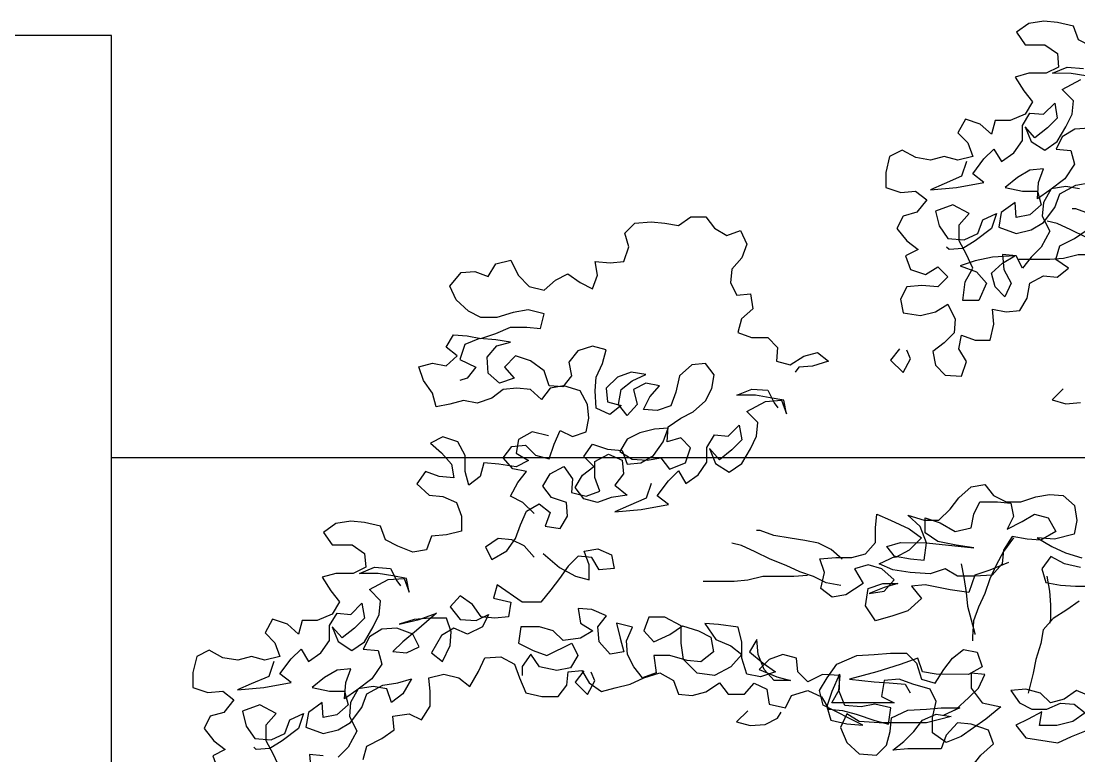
# Model space of a CAD drawing. Header units: millimetres. Extents: x -249630 to 95394, y -188036 to 109963.
# Drawn here: x -74576 to -73480, y 98242 to 99004 of the extents above; entities that cross this region are included whole.
import ezdxf

# ---------------------------------------------------------------- set-up
doc = ezdxf.new("R2010")
doc.units = ezdxf.units.MM
for name, color, linetype in [('05', 5, 'Continuous'), ('AHojas', 86, 'Continuous'), ('ATronco', 36, 'Continuous'), ('Layer2', 8, 'Continuous')]:
    doc.layers.add(name, color=color, linetype=linetype)

# ---------------------------------------------------------------- blocks, each defined once
blk = doc.blocks.new('Arbol_01')
at = {"layer": 'AHojas'}
for p, q in [((-0.26828, 2.75979), (-0.27858, 2.75259)), ((-0.25592, 2.76184), (-0.26828, 2.75979)), ((-0.2446, 2.7608), (-0.25592, 2.76184)), ((-0.23121, 2.75769), (-0.2446, 2.7608)), ((-0.2271, 2.74636), (-0.23121, 2.75769)), ((-0.27858, 2.75259), (-0.27138, 2.74229)), ((-0.21681, 2.74121), (-0.2271, 2.74636)), ((-0.27138, 2.74229), (-0.25491, 2.74227)), ((-0.25491, 2.74227), (-0.24462, 2.73505)), ((-0.24462, 2.73505), (-0.2436, 2.72373)), ((-0.26832, 2.7186), (-0.27965, 2.71552)), ((-0.2539, 2.71859), (-0.26832, 2.7186)), ((-0.2436, 2.72373), (-0.2539, 2.71859)), ((-0.24875, 2.71858), (-0.23639, 2.72372)), ((-0.23331, 2.71857), (-0.24875, 2.71858)), ((-0.23639, 2.72372), (-0.22301, 2.72268)), ((-0.22095, 2.7165), (-0.23331, 2.71857)), ((-0.27965, 2.71552), (-0.27245, 2.70419)), ((-0.24053, 2.70519), (-0.22508, 2.71341)), ((-0.27245, 2.70419), (-0.26525, 2.69492)), ((-0.23127, 2.69591), (-0.24053, 2.70519)), ((-0.26525, 2.69492), (-0.27144, 2.68462)), ((-0.25599, 2.68461), (-0.24672, 2.69387)), ((-0.24672, 2.69387), (-0.24467, 2.68151)), ((-0.23231, 2.68459), (-0.23127, 2.69591)), ((-0.27144, 2.68462), (-0.2838, 2.67949)), ((-0.27351, 2.67536), (-0.26732, 2.68565)), ((-0.26732, 2.68565), (-0.25599, 2.68461)), ((-0.23747, 2.6743), (-0.23231, 2.68459)), ((-0.32087, 2.68055), (-0.32705, 2.66923)), ((-0.30851, 2.67642), (-0.32087, 2.68055)), ((-0.29925, 2.66817), (-0.30851, 2.67642)), ((-0.29615, 2.6795), (-0.29925, 2.66817)), ((-0.2838, 2.67949), (-0.29615, 2.6795)), ((-0.27352, 2.663), (-0.27351, 2.67536)), ((-0.24467, 2.68151), (-0.25291, 2.67328)), ((-0.32705, 2.66923), (-0.31882, 2.66098)), ((-0.27145, 2.67433), (-0.26631, 2.66197)), ((-0.26322, 2.66505), (-0.27145, 2.67433)), ((-0.25291, 2.67328), (-0.26322, 2.66505)), ((-0.24056, 2.66606), (-0.24572, 2.65577)), ((-0.24469, 2.66195), (-0.23747, 2.6743)), ((-0.23026, 2.67223), (-0.24056, 2.66606)), ((-0.2179, 2.67325), (-0.23026, 2.67223)), ((-0.31882, 2.66098), (-0.31472, 2.64965)), ((-0.28073, 2.65271), (-0.27352, 2.663)), ((-0.26631, 2.66197), (-0.25499, 2.65475)), ((-0.25499, 2.65475), (-0.24469, 2.66195)), ((-0.3837, 2.64972), (-0.38681, 2.63633)), ((-0.3734, 2.65486), (-0.3837, 2.64972)), ((-0.36208, 2.64867), (-0.3734, 2.65486)), ((-0.34973, 2.6466), (-0.36208, 2.64867)), ((-0.3384, 2.64968), (-0.34973, 2.6466)), ((-0.32708, 2.64658), (-0.3384, 2.64968)), ((-0.31472, 2.64965), (-0.32708, 2.64658)), ((-0.30545, 2.64759), (-0.29721, 2.65582)), ((-0.29721, 2.65582), (-0.29104, 2.64551)), ((-0.29104, 2.64551), (-0.28073, 2.65271)), ((-0.24572, 2.65577), (-0.23337, 2.65473)), ((-0.23337, 2.65473), (-0.23029, 2.6434)), ((-0.31987, 2.64554), (-0.324, 2.63319)), ((-0.31473, 2.63524), (-0.30545, 2.64759)), ((-0.23029, 2.6434), (-0.23854, 2.63105)), ((-0.38681, 2.63633), (-0.38682, 2.62398)), ((-0.324, 2.63319), (-0.33842, 2.62702)), ((-0.30547, 2.62802), (-0.31473, 2.63524)), ((-0.27766, 2.63212), (-0.28797, 2.62389)), ((-0.26736, 2.63828), (-0.27766, 2.63212)), ((-0.25603, 2.6393), (-0.26736, 2.63828)), ((-0.26016, 2.62798), (-0.25603, 2.6393)), ((-0.23854, 2.63105), (-0.2509, 2.62179)), ((-0.38682, 2.62398), (-0.37446, 2.61985)), ((-0.33842, 2.62702), (-0.34975, 2.62189)), ((-0.34975, 2.62189), (-0.32813, 2.62392)), ((-0.32813, 2.62392), (-0.30547, 2.62802)), ((-0.28797, 2.62389), (-0.27356, 2.62079)), ((-0.2612, 2.6146), (-0.26016, 2.62798)), ((-0.24987, 2.62282), (-0.25606, 2.6115)), ((-0.23751, 2.62487), (-0.24987, 2.62282)), ((-0.24267, 2.6187), (-0.22927, 2.62589)), ((-0.22619, 2.6228), (-0.23751, 2.62487)), ((-0.22927, 2.62589), (-0.21692, 2.62794)), ((-0.37446, 2.61985), (-0.36211, 2.62087)), ((-0.36211, 2.62087), (-0.35285, 2.61365)), ((-0.35285, 2.61365), (-0.36109, 2.60336)), ((-0.27356, 2.62079), (-0.2612, 2.62077)), ((-0.2509, 2.62179), (-0.2612, 2.6146)), ((-0.2612, 2.62077), (-0.25812, 2.60945)), ((-0.2468, 2.60738), (-0.24267, 2.6187)), ((-0.33123, 2.60951), (-0.34565, 2.60438)), ((-0.34565, 2.60438), (-0.34257, 2.59202)), ((-0.31785, 2.60229), (-0.33123, 2.60951)), ((-0.27974, 2.61152), (-0.29108, 2.6033)), ((-0.27872, 2.59917), (-0.27974, 2.61152)), ((-0.25812, 2.60945), (-0.2674, 2.60122)), ((-0.25606, 2.6115), (-0.2571, 2.60018)), ((-0.25607, 2.59503), (-0.2468, 2.60738)), ((-0.21797, 2.6022), (-0.22929, 2.60633)), ((-0.55879, 2.59232), (-0.54849, 2.59952)), ((-0.54849, 2.59952), (-0.53613, 2.59951)), ((-0.53613, 2.59951), (-0.52893, 2.59024)), ((-0.37242, 2.60028), (-0.37758, 2.58999)), ((-0.36109, 2.60336), (-0.37242, 2.60028)), ((-0.32609, 2.59303), (-0.31785, 2.60229)), ((-0.31066, 2.58581), (-0.30653, 2.59713)), ((-0.30653, 2.59713), (-0.2952, 2.60227)), ((-0.2952, 2.60227), (-0.29933, 2.58992)), ((-0.29108, 2.6033), (-0.29315, 2.59094)), ((-0.2674, 2.60122), (-0.27872, 2.59917)), ((-0.2571, 2.60018), (-0.25093, 2.58782)), ((-0.24475, 2.59399), (-0.25298, 2.59605)), ((-0.60307, 2.58619), (-0.59483, 2.59442)), ((-0.59483, 2.59442), (-0.58144, 2.59543)), ((-0.58144, 2.59543), (-0.57011, 2.59439)), ((-0.57011, 2.59439), (-0.55879, 2.59232)), ((-0.52893, 2.59024), (-0.51864, 2.58405)), ((-0.51864, 2.58405), (-0.50731, 2.58816)), ((-0.50731, 2.58816), (-0.50217, 2.57683)), ((-0.37758, 2.58999), (-0.36935, 2.57969)), ((-0.34257, 2.59202), (-0.33537, 2.58171)), ((-0.32611, 2.57965), (-0.32609, 2.59303)), ((-0.29933, 2.58992), (-0.31272, 2.57963)), ((-0.29315, 2.59094), (-0.27874, 2.58578)), ((-0.27874, 2.58578), (-0.26638, 2.58886)), ((-0.26638, 2.58886), (-0.25607, 2.59503)), ((-0.25093, 2.58782), (-0.25815, 2.57444)), ((-0.22108, 2.58264), (-0.23343, 2.58883)), ((-0.23034, 2.58162), (-0.22004, 2.58882)), ((-0.59999, 2.57486), (-0.60307, 2.58619)), ((-0.36935, 2.57969), (-0.36009, 2.57247)), ((-0.33537, 2.58171), (-0.32199, 2.58067)), ((-0.31994, 2.56831), (-0.32611, 2.57965)), ((-0.31272, 2.57963), (-0.32302, 2.57347)), ((-0.32199, 2.58067), (-0.31066, 2.58581)), ((-0.24271, 2.57545), (-0.23034, 2.58162)), ((-0.60412, 2.5625), (-0.59999, 2.57486)), ((-0.50217, 2.57683), (-0.5063, 2.5655)), ((-0.36009, 2.57247), (-0.37039, 2.56733)), ((-0.33435, 2.57245), (-0.33641, 2.57451)), ((-0.32302, 2.57347), (-0.33435, 2.57245)), ((-0.25815, 2.57444), (-0.2664, 2.56621)), ((-0.24581, 2.56413), (-0.24271, 2.57545)), ((-0.71637, 2.55025), (-0.71018, 2.56054)), ((-0.71018, 2.56054), (-0.69782, 2.56362)), ((-0.69782, 2.56362), (-0.69166, 2.55126)), ((-0.6278, 2.56253), (-0.61545, 2.56149)), ((-0.62576, 2.5512), (-0.6278, 2.56253)), ((-0.61545, 2.56149), (-0.60412, 2.5625)), ((-0.5063, 2.5655), (-0.51455, 2.55624)), ((-0.37039, 2.56733), (-0.36629, 2.556)), ((-0.31274, 2.56316), (-0.3251, 2.55905)), ((-0.3148, 2.55698), (-0.31994, 2.56831)), ((-0.29832, 2.56624), (-0.31274, 2.56316)), ((-0.29936, 2.55285), (-0.29008, 2.56108)), ((-0.27978, 2.56725), (-0.29832, 2.56624)), ((-0.29008, 2.56829), (-0.28906, 2.55593)), ((-0.27875, 2.56725), (-0.29008, 2.56829)), ((-0.29008, 2.56108), (-0.27978, 2.56725)), ((-0.27361, 2.55695), (-0.27875, 2.56725)), ((-0.2664, 2.56621), (-0.27361, 2.55695)), ((-0.23552, 2.55691), (-0.24581, 2.56413)), ((-0.22727, 2.56823), (-0.23963, 2.56515)), ((-0.7483, 2.54204), (-0.73902, 2.55336)), ((-0.73902, 2.55336), (-0.72769, 2.55438)), ((-0.72769, 2.55438), (-0.71637, 2.55025)), ((-0.66077, 2.54711), (-0.65047, 2.55225)), ((-0.65047, 2.55225), (-0.64018, 2.54503)), ((-0.51455, 2.55624), (-0.51559, 2.54492)), ((-0.36629, 2.556), (-0.35393, 2.55187)), ((-0.35393, 2.55187), (-0.34363, 2.55804)), ((-0.34363, 2.55804), (-0.3354, 2.54979)), ((-0.3251, 2.55905), (-0.31171, 2.55389)), ((-0.32099, 2.54566), (-0.3148, 2.55698)), ((-0.31171, 2.55389), (-0.30349, 2.54462)), ((-0.29628, 2.54152), (-0.29936, 2.55285)), ((-0.28906, 2.55593), (-0.28289, 2.5446)), ((-0.24479, 2.54971), (-0.23552, 2.55691)), ((-0.69166, 2.55126), (-0.6824, 2.54198)), ((-0.67004, 2.53888), (-0.66077, 2.54711)), ((-0.64018, 2.54503), (-0.62988, 2.53988)), ((-0.62988, 2.53988), (-0.62576, 2.5512)), ((-0.51559, 2.54492), (-0.51045, 2.53462)), ((-0.3354, 2.54979), (-0.34365, 2.54156)), ((-0.32306, 2.53022), (-0.32099, 2.54566)), ((-0.30349, 2.54462), (-0.30968, 2.53021)), ((-0.28289, 2.5446), (-0.28805, 2.53328)), ((-0.26952, 2.53223), (-0.26745, 2.54458)), ((-0.26745, 2.54458), (-0.25611, 2.55075)), ((-0.25611, 2.55075), (-0.24479, 2.54971)), ((-0.74316, 2.53071), (-0.7483, 2.54204)), ((-0.6824, 2.54198), (-0.67004, 2.53888)), ((-0.51045, 2.53462), (-0.49912, 2.53564)), ((-0.49912, 2.53564), (-0.49707, 2.52328)), ((-0.36939, 2.54159), (-0.37455, 2.5313)), ((-0.35703, 2.54261), (-0.36939, 2.54159)), ((-0.34365, 2.54156), (-0.35703, 2.54261)), ((-0.28805, 2.53328), (-0.29628, 2.54152)), ((-0.73287, 2.52144), (-0.74316, 2.53071)), ((-0.37455, 2.5313), (-0.3725, 2.51997)), ((-0.34572, 2.52097), (-0.33542, 2.52714)), ((-0.33542, 2.52714), (-0.32926, 2.51478)), ((-0.30968, 2.53021), (-0.32306, 2.53022)), ((-0.27571, 2.52194), (-0.26952, 2.53223)), ((-0.72258, 2.51628), (-0.73287, 2.52144)), ((-0.6958, 2.52037), (-0.70919, 2.51627)), ((-0.68344, 2.52242), (-0.6958, 2.52037)), ((-0.67006, 2.51932), (-0.68344, 2.52242)), ((-0.67316, 2.50697), (-0.67006, 2.51932)), ((-0.49707, 2.52328), (-0.50635, 2.51505)), ((-0.3725, 2.51997), (-0.35808, 2.5179)), ((-0.35808, 2.5179), (-0.34572, 2.52097)), ((-0.29836, 2.52299), (-0.28703, 2.52092)), ((-0.29734, 2.51063), (-0.29836, 2.52299)), ((-0.28703, 2.52092), (-0.27571, 2.52194)), ((-0.70919, 2.51627), (-0.72258, 2.51628)), ((-0.71023, 2.50288), (-0.69787, 2.50802)), ((-0.69787, 2.50802), (-0.68449, 2.50801)), ((-0.68449, 2.50801), (-0.67316, 2.50697)), ((-0.50635, 2.51505), (-0.50945, 2.50373)), ((-0.32926, 2.51478), (-0.3303, 2.50345)), ((-0.30044, 2.49725), (-0.29734, 2.51063)), ((-0.75143, 2.49159), (-0.74524, 2.50188)), ((-0.74524, 2.50188), (-0.73392, 2.50084)), ((-0.73392, 2.50084), (-0.72259, 2.49877)), ((-0.72259, 2.49877), (-0.71023, 2.50288)), ((-0.50945, 2.50373), (-0.49812, 2.4996)), ((-0.49812, 2.4996), (-0.48474, 2.49958)), ((-0.48474, 2.49958), (-0.47651, 2.49134)), ((-0.3303, 2.50345), (-0.33854, 2.49522)), ((-0.32619, 2.49006), (-0.32412, 2.50139)), ((-0.32412, 2.50139), (-0.3128, 2.49726)), ((-0.74217, 2.48438), (-0.75143, 2.49159)), ((-0.73598, 2.49364), (-0.74011, 2.48128)), ((-0.72362, 2.49877), (-0.73598, 2.49364)), ((-0.71024, 2.49773), (-0.72362, 2.49877)), ((-0.71746, 2.48332), (-0.70921, 2.49258)), ((-0.69788, 2.49566), (-0.71024, 2.49773)), ((-0.70921, 2.49258), (-0.69788, 2.49566)), ((-0.62993, 2.49251), (-0.64229, 2.4884)), ((-0.6186, 2.48941), (-0.62993, 2.49251)), ((-0.47651, 2.49134), (-0.47755, 2.48001)), ((-0.33854, 2.49522), (-0.34781, 2.48803)), ((-0.3128, 2.49726), (-0.30044, 2.49725)), ((-0.75145, 2.47615), (-0.74217, 2.48438)), ((-0.71644, 2.46994), (-0.71746, 2.48332)), ((-0.69378, 2.48433), (-0.70305, 2.47507)), ((-0.68142, 2.4802), (-0.69378, 2.48433)), ((-0.64229, 2.4884), (-0.6495, 2.47914)), ((-0.6217, 2.47809), (-0.6186, 2.48941)), ((-0.46622, 2.47692), (-0.45489, 2.48411)), ((-0.45489, 2.48411), (-0.44356, 2.48719)), ((-0.44356, 2.48719), (-0.4343, 2.47997)), ((-0.37561, 2.49011), (-0.38283, 2.48085)), ((-0.37254, 2.47054), (-0.36635, 2.48186)), ((-0.36635, 2.48186), (-0.36944, 2.48907)), ((-0.34781, 2.48803), (-0.34576, 2.4767)), ((-0.32002, 2.47976), (-0.32619, 2.49006)), ((-0.7741, 2.47514), (-0.76277, 2.47822)), ((-0.76999, 2.46381), (-0.7741, 2.47514)), ((-0.76277, 2.47822), (-0.75145, 2.47615)), ((-0.74011, 2.48128), (-0.72673, 2.47509)), ((-0.72673, 2.47509), (-0.73395, 2.46583)), ((-0.70305, 2.47507), (-0.69482, 2.4658)), ((-0.6701, 2.47195), (-0.68142, 2.4802)), ((-0.6495, 2.47914), (-0.64746, 2.46781)), ((-0.62686, 2.46677), (-0.6217, 2.47809)), ((-0.54757, 2.47699), (-0.55787, 2.46773)), ((-0.53624, 2.47801), (-0.54757, 2.47699)), ((-0.52904, 2.46874), (-0.53624, 2.47801)), ((-0.47755, 2.48001), (-0.46622, 2.47692)), ((-0.45902, 2.47485), (-0.46211, 2.47073)), ((-0.44769, 2.47587), (-0.45902, 2.47485)), ((-0.4343, 2.47997), (-0.44769, 2.47587)), ((-0.38283, 2.48085), (-0.37254, 2.47054)), ((-0.34576, 2.4767), (-0.33753, 2.46845)), ((-0.32415, 2.46741), (-0.32002, 2.47976)), ((-0.73395, 2.46583), (-0.74013, 2.46378)), ((-0.70718, 2.46169), (-0.71644, 2.46994)), ((-0.69482, 2.4658), (-0.70718, 2.46169)), ((-0.666, 2.45959), (-0.6701, 2.47195)), ((-0.64746, 2.46781), (-0.65467, 2.45855)), ((-0.6279, 2.45544), (-0.62686, 2.46677)), ((-0.60936, 2.46675), (-0.61863, 2.45749)), ((-0.59803, 2.47086), (-0.60936, 2.46675)), ((-0.58567, 2.46879), (-0.59803, 2.47086)), ((-0.597, 2.46365), (-0.58567, 2.46879)), ((-0.55787, 2.46773), (-0.56097, 2.45435)), ((-0.53111, 2.45741), (-0.52904, 2.46874)), ((-0.33753, 2.46845), (-0.32415, 2.46741)), ((-0.76279, 2.4535), (-0.76999, 2.46381)), ((-0.7041, 2.45654), (-0.71337, 2.44934)), ((-0.69277, 2.45756), (-0.7041, 2.45654)), ((-0.68145, 2.45652), (-0.69277, 2.45756)), ((-0.67219, 2.44827), (-0.68145, 2.45652)), ((-0.66497, 2.45753), (-0.67219, 2.44827)), ((-0.65467, 2.45855), (-0.666, 2.45959)), ((-0.65364, 2.45958), (-0.66497, 2.45753)), ((-0.64026, 2.45545), (-0.65364, 2.45958)), ((-0.63409, 2.44412), (-0.64026, 2.45545)), ((-0.62689, 2.44102), (-0.6279, 2.45544)), ((-0.61863, 2.45749), (-0.61761, 2.44616)), ((-0.60835, 2.4441), (-0.60628, 2.45645)), ((-0.60628, 2.45645), (-0.597, 2.46365)), ((-0.58568, 2.46158), (-0.59598, 2.45644)), ((-0.59598, 2.45644), (-0.5929, 2.44408)), ((-0.57436, 2.45951), (-0.58568, 2.46158)), ((-0.5826, 2.45025), (-0.57436, 2.45951)), ((-0.53627, 2.44712), (-0.53111, 2.45741)), ((-0.51039, 2.45167), (-0.49803, 2.45681)), ((-0.49803, 2.45681), (-0.48464, 2.45576)), ((-0.48464, 2.45576), (-0.4795, 2.44546)), ((-0.23973, 2.45704), (-0.249, 2.44778)), ((-0.75971, 2.44217), (-0.76279, 2.4535)), ((-0.73706, 2.4473), (-0.74839, 2.44422)), ((-0.72573, 2.44523), (-0.73706, 2.4473)), ((-0.71337, 2.44934), (-0.72573, 2.44523)), ((-0.58776, 2.43996), (-0.5826, 2.45025)), ((-0.56097, 2.45435), (-0.5651, 2.44303)), ((-0.54657, 2.43786), (-0.53627, 2.44712)), ((-0.49494, 2.45166), (-0.51039, 2.45167)), ((-0.50216, 2.43828), (-0.48671, 2.4465)), ((-0.48259, 2.44958), (-0.49494, 2.45166)), ((-0.48671, 2.4465), (-0.47332, 2.44752)), ((-0.47126, 2.44751), (-0.48259, 2.44958)), ((-0.47332, 2.44752), (-0.46921, 2.43619)), ((-0.46921, 2.43619), (-0.47126, 2.44751)), ((-0.249, 2.44778), (-0.23768, 2.44468)), ((-0.74839, 2.44422), (-0.75971, 2.44217)), ((-0.63307, 2.43279), (-0.63409, 2.44412)), ((-0.61556, 2.43586), (-0.62689, 2.44102)), ((-0.61761, 2.44616), (-0.60629, 2.44306)), ((-0.60629, 2.44306), (-0.61556, 2.43586)), ((-0.60115, 2.43482), (-0.60835, 2.4441)), ((-0.5929, 2.44408), (-0.60115, 2.43482)), ((-0.57643, 2.43892), (-0.58776, 2.43996)), ((-0.5651, 2.44303), (-0.57643, 2.43892)), ((-0.55688, 2.43272), (-0.54657, 2.43786)), ((-0.4929, 2.429), (-0.50216, 2.43828)), ((-0.4795, 2.44546), (-0.47642, 2.44134)), ((-0.23768, 2.44468), (-0.22532, 2.4457)), ((-0.63514, 2.42147), (-0.63307, 2.43279)), ((-0.56718, 2.42552), (-0.55688, 2.43272)), ((-0.49394, 2.41767), (-0.4929, 2.429)), ((-0.67998, 2.42127), (-0.69131, 2.4151)), ((-0.66659, 2.41817), (-0.67998, 2.42127)), ((-0.66192, 2.41119), (-0.65676, 2.42252)), ((-0.65676, 2.42252), (-0.64647, 2.41736)), ((-0.64647, 2.41736), (-0.63514, 2.42147)), ((-0.59087, 2.4204), (-0.60117, 2.41526)), ((-0.57851, 2.42347), (-0.59087, 2.4204)), ((-0.56718, 2.42449), (-0.57851, 2.42347)), ((-0.57131, 2.41317), (-0.56718, 2.42449)), ((-0.56822, 2.41317), (-0.56718, 2.42552)), ((-0.51763, 2.4177), (-0.50835, 2.42696)), ((-0.50835, 2.42696), (-0.5063, 2.4146)), ((-0.75412, 2.41722), (-0.76442, 2.41208)), ((-0.76442, 2.41208), (-0.75516, 2.40383)), ((-0.74176, 2.41309), (-0.75412, 2.41722)), ((-0.7356, 2.40175), (-0.74176, 2.41309)), ((-0.69131, 2.4151), (-0.69338, 2.40378)), ((-0.60117, 2.41526), (-0.60736, 2.40497)), ((-0.57956, 2.40185), (-0.57131, 2.41317)), ((-0.55689, 2.41625), (-0.56822, 2.41317)), ((-0.54866, 2.408), (-0.55689, 2.41625)), ((-0.53514, 2.40845), (-0.52895, 2.41874)), ((-0.52895, 2.41874), (-0.51763, 2.4177)), ((-0.5063, 2.4146), (-0.51455, 2.40637)), ((-0.4991, 2.40738), (-0.49394, 2.41767)), ((-0.75516, 2.40383), (-0.74693, 2.39456)), ((-0.70415, 2.39991), (-0.69693, 2.40917)), ((-0.69693, 2.40917), (-0.68561, 2.41019)), ((-0.69338, 2.40378), (-0.68309, 2.39759)), ((-0.68561, 2.41019), (-0.67738, 2.40194)), ((-0.66605, 2.39884), (-0.66192, 2.41119)), ((-0.63722, 2.40088), (-0.63, 2.41117)), ((-0.63, 2.41117), (-0.61765, 2.40704)), ((-0.62796, 2.39675), (-0.61662, 2.40292)), ((-0.61765, 2.40704), (-0.60529, 2.40599)), ((-0.61662, 2.40292), (-0.6053, 2.39776)), ((-0.60736, 2.40497), (-0.59706, 2.39878)), ((-0.60529, 2.40599), (-0.60119, 2.39466)), ((-0.55279, 2.39565), (-0.54866, 2.408)), ((-0.53515, 2.39609), (-0.53514, 2.40845)), ((-0.53308, 2.40741), (-0.52794, 2.39505)), ((-0.52485, 2.39814), (-0.53308, 2.40741)), ((-0.51455, 2.40637), (-0.52485, 2.39814)), ((-0.50632, 2.39503), (-0.4991, 2.40738)), ((-0.74693, 2.39456), (-0.74488, 2.38323)), ((-0.73561, 2.38837), (-0.7356, 2.40175)), ((-0.72016, 2.39556), (-0.72326, 2.38424)), ((-0.7078, 2.39452), (-0.72016, 2.39556)), ((-0.69339, 2.39245), (-0.7078, 2.39452)), ((-0.69592, 2.39063), (-0.70415, 2.39991)), ((-0.68309, 2.39759), (-0.69339, 2.39245)), ((-0.67738, 2.40194), (-0.66605, 2.39884)), ((-0.62899, 2.39263), (-0.63722, 2.40088)), ((-0.62797, 2.38336), (-0.62796, 2.39675)), ((-0.6053, 2.39776), (-0.60428, 2.38643)), ((-0.60119, 2.39466), (-0.58986, 2.39568)), ((-0.59706, 2.39878), (-0.58471, 2.39774)), ((-0.58986, 2.39568), (-0.57956, 2.40185)), ((-0.58471, 2.39774), (-0.57338, 2.39979)), ((-0.57338, 2.39979), (-0.56618, 2.39051)), ((-0.56618, 2.39051), (-0.55279, 2.39565)), ((-0.54237, 2.3858), (-0.53515, 2.39609)), ((-0.52794, 2.39505), (-0.51662, 2.38783)), ((-0.51662, 2.38783), (-0.50632, 2.39503)), ((-0.76856, 2.3884), (-0.77577, 2.37811)), ((-0.75723, 2.38427), (-0.76856, 2.3884)), ((-0.73253, 2.37704), (-0.73561, 2.38837)), ((-0.6846, 2.38856), (-0.69592, 2.39063)), ((-0.69181, 2.3793), (-0.6846, 2.38856)), ((-0.67122, 2.37619), (-0.66503, 2.38649)), ((-0.66503, 2.38649), (-0.6537, 2.39265)), ((-0.6537, 2.39265), (-0.6465, 2.38235)), ((-0.64445, 2.37514), (-0.63826, 2.38543)), ((-0.63826, 2.38543), (-0.62899, 2.39263)), ((-0.60428, 2.38643), (-0.6115, 2.37717)), ((-0.56708, 2.38067), (-0.55884, 2.3889)), ((-0.55884, 2.3889), (-0.55267, 2.3786)), ((-0.55267, 2.3786), (-0.54237, 2.3858)), ((-0.77577, 2.37811), (-0.76549, 2.36883)), ((-0.74488, 2.38323), (-0.75723, 2.38427)), ((-0.72326, 2.38424), (-0.73253, 2.37704)), ((-0.698, 2.36798), (-0.69181, 2.3793)), ((-0.6465, 2.38235), (-0.64754, 2.37102)), ((-0.62386, 2.37203), (-0.62797, 2.38336)), ((-0.6115, 2.37717), (-0.60121, 2.36892)), ((-0.5815, 2.37863), (-0.58563, 2.36627)), ((-0.57636, 2.36833), (-0.56708, 2.38067)), ((-0.316, 2.37576), (-0.30467, 2.37781)), ((-0.30467, 2.37781), (-0.29747, 2.36854)), ((-0.76549, 2.36883), (-0.75416, 2.36779)), ((-0.75416, 2.36779), (-0.74284, 2.36263)), ((-0.68771, 2.36282), (-0.698, 2.36798)), ((-0.66402, 2.36692), (-0.67122, 2.37619)), ((-0.64754, 2.37102), (-0.63519, 2.36792)), ((-0.63725, 2.36587), (-0.64445, 2.37514)), ((-0.63519, 2.36792), (-0.62386, 2.37203)), ((-0.60121, 2.36892), (-0.6146, 2.36688)), ((-0.5671, 2.36111), (-0.57636, 2.36833)), ((-0.3263, 2.3665), (-0.316, 2.37576)), ((-0.29747, 2.36854), (-0.28718, 2.36338)), ((-0.26246, 2.36747), (-0.25113, 2.36952)), ((-0.25113, 2.36952), (-0.23981, 2.36848)), ((-0.23981, 2.36848), (-0.23055, 2.36024)), ((-0.74284, 2.36263), (-0.73873, 2.3513)), ((-0.67845, 2.35355), (-0.68771, 2.36282)), ((-0.68463, 2.35561), (-0.67432, 2.36178)), ((-0.67432, 2.36178), (-0.66506, 2.35457)), ((-0.65167, 2.36279), (-0.66402, 2.36692)), ((-0.65065, 2.35146), (-0.65167, 2.36279)), ((-0.62593, 2.36277), (-0.63725, 2.36587)), ((-0.6146, 2.36688), (-0.62593, 2.36277)), ((-0.60005, 2.36011), (-0.61138, 2.35497)), ((-0.58563, 2.36627), (-0.60005, 2.36011)), ((-0.58976, 2.35701), (-0.5671, 2.36111)), ((-0.33352, 2.35724), (-0.3263, 2.3665)), ((-0.31396, 2.35311), (-0.3088, 2.3634)), ((-0.3088, 2.3634), (-0.29438, 2.36339)), ((-0.29438, 2.36339), (-0.28306, 2.36234)), ((-0.28718, 2.36338), (-0.27482, 2.36337)), ((-0.28306, 2.36234), (-0.28101, 2.35102)), ((-0.27482, 2.36337), (-0.26246, 2.36747)), ((-0.23055, 2.36024), (-0.2285, 2.34788)), ((-0.73873, 2.3513), (-0.73874, 2.33895)), ((-0.68979, 2.34429), (-0.68463, 2.35561)), ((-0.66506, 2.35457), (-0.66919, 2.34324)), ((-0.65684, 2.34117), (-0.65065, 2.35146)), ((-0.61138, 2.35497), (-0.58976, 2.35701)), ((-0.39531, 2.34185), (-0.39427, 2.35318)), ((-0.39427, 2.35318), (-0.38295, 2.34802)), ((-0.36853, 2.35213), (-0.35515, 2.348)), ((-0.35824, 2.34285), (-0.36853, 2.35213)), ((-0.35413, 2.3377), (-0.35412, 2.35005)), ((-0.35412, 2.35005), (-0.34177, 2.34592)), ((-0.34279, 2.34798), (-0.33352, 2.35724)), ((-0.31603, 2.34178), (-0.31396, 2.35311)), ((-0.28101, 2.35102), (-0.28617, 2.34072)), ((-0.27381, 2.34689), (-0.2635, 2.35306)), ((-0.2635, 2.35306), (-0.25218, 2.34996)), ((-0.84273, 2.34522), (-0.85304, 2.33802)), ((-0.83038, 2.34727), (-0.84273, 2.34522)), ((-0.81905, 2.34623), (-0.83038, 2.34727)), ((-0.80567, 2.34313), (-0.81905, 2.34623)), ((-0.80156, 2.3318), (-0.80567, 2.34313)), ((-0.69391, 2.33297), (-0.68979, 2.34429)), ((-0.66919, 2.34324), (-0.65684, 2.34117)), ((-0.39532, 2.3295), (-0.39531, 2.34185)), ((-0.38295, 2.34802), (-0.36751, 2.3408)), ((-0.35311, 2.32946), (-0.35824, 2.34285)), ((-0.35515, 2.348), (-0.34279, 2.34798)), ((-0.34177, 2.34592), (-0.32942, 2.3387)), ((-0.32942, 2.3387), (-0.31603, 2.34178)), ((-0.28617, 2.34072), (-0.27381, 2.34689)), ((-0.25218, 2.34996), (-0.24601, 2.33863)), ((-0.2285, 2.34788), (-0.23057, 2.33655)), ((-0.85304, 2.33802), (-0.84584, 2.32772)), ((-0.76346, 2.33485), (-0.76759, 2.32353)), ((-0.7511, 2.33587), (-0.76346, 2.33485)), ((-0.73874, 2.33895), (-0.7511, 2.33587)), ((-0.70833, 2.33298), (-0.71863, 2.32578)), ((-0.697, 2.33194), (-0.70833, 2.33298)), ((-0.70113, 2.32268), (-0.69391, 2.33297)), ((-0.35722, 2.33358), (-0.36753, 2.32329)), ((-0.36751, 2.3408), (-0.35722, 2.33358)), ((-0.34384, 2.33048), (-0.35413, 2.3377)), ((-0.28205, 2.33454), (-0.28927, 2.32322)), ((-0.28103, 2.33351), (-0.28927, 2.32219)), ((-0.2697, 2.33247), (-0.28205, 2.33454)), ((-0.26146, 2.33349), (-0.24911, 2.32628)), ((-0.24705, 2.33245), (-0.26146, 2.33349)), ((-0.24601, 2.33863), (-0.25837, 2.33143)), ((-0.23057, 2.33655), (-0.24705, 2.33245)), ((-0.84584, 2.32772), (-0.82936, 2.3277)), ((-0.82936, 2.3277), (-0.81907, 2.32049)), ((-0.79127, 2.32664), (-0.80156, 2.3318)), ((-0.77892, 2.32148), (-0.79127, 2.32664)), ((-0.71863, 2.32578), (-0.71349, 2.31548)), ((-0.68671, 2.32678), (-0.697, 2.33194)), ((-0.67848, 2.31751), (-0.68671, 2.32678)), ((-0.63682, 2.32238), (-0.62549, 2.32443)), ((-0.62549, 2.32443), (-0.61417, 2.31927)), ((-0.42299, 2.31567), (-0.43225, 2.32392)), ((-0.40357, 2.32024), (-0.39532, 2.3295)), ((-0.38606, 2.3264), (-0.37473, 2.32948)), ((-0.37886, 2.31713), (-0.38606, 2.3264)), ((-0.37473, 2.32948), (-0.35311, 2.32946)), ((-0.35518, 2.31505), (-0.35311, 2.32946)), ((-0.35311, 2.32946), (-0.31398, 2.3253)), ((-0.3284, 2.32738), (-0.34384, 2.33048)), ((-0.31398, 2.3253), (-0.3284, 2.32738)), ((-0.25837, 2.33143), (-0.2697, 2.33247)), ((-0.24911, 2.32628), (-0.23779, 2.32112)), ((-0.81907, 2.32049), (-0.81805, 2.30916)), ((-0.76759, 2.32353), (-0.77892, 2.32148)), ((-0.71349, 2.31548), (-0.70113, 2.32268)), ((-0.6708, 2.32035), (-0.65742, 2.30901)), ((-0.64197, 2.31826), (-0.65022, 2.31003)), ((-0.63065, 2.31722), (-0.64197, 2.31826)), ((-0.63271, 2.31105), (-0.63682, 2.32238)), ((-0.62448, 2.30692), (-0.63065, 2.31722)), ((-0.61417, 2.31927), (-0.61212, 2.30794)), ((-0.44167, 2.31615), (-0.42829, 2.31717)), ((-0.43756, 2.30482), (-0.44167, 2.31615)), ((-0.4149, 2.31716), (-0.40357, 2.32024)), ((-0.39225, 2.31199), (-0.37886, 2.31816)), ((-0.36753, 2.32329), (-0.37886, 2.31713)), ((-0.37886, 2.31816), (-0.36651, 2.31609)), ((-0.36651, 2.31609), (-0.35518, 2.31505)), ((-0.28927, 2.32219), (-0.29546, 2.31087)), ((-0.28927, 2.32322), (-0.29031, 2.3119)), ((-0.25015, 2.31804), (-0.25737, 2.30775)), ((-0.23883, 2.31185), (-0.25015, 2.31804)), ((-0.23779, 2.32112), (-0.22441, 2.31699)), ((-0.81805, 2.30916), (-0.82836, 2.30402)), ((-0.82321, 2.30402), (-0.81085, 2.30915)), ((-0.81085, 2.30915), (-0.79746, 2.30811)), ((-0.79746, 2.30811), (-0.79232, 2.29781)), ((-0.65022, 2.31003), (-0.65743, 2.29974)), ((-0.65742, 2.30901), (-0.64405, 2.30179)), ((-0.63272, 2.29869), (-0.63271, 2.31105)), ((-0.61212, 2.30794), (-0.62448, 2.30692)), ((-0.40152, 2.31097), (-0.41285, 2.30789)), ((-0.41285, 2.30789), (-0.40565, 2.29553)), ((-0.3902, 2.30787), (-0.40152, 2.31097)), ((-0.38093, 2.30683), (-0.39225, 2.31199)), ((-0.37991, 2.29859), (-0.3902, 2.30787)), ((-0.36652, 2.30476), (-0.38093, 2.30683)), ((-0.33768, 2.30782), (-0.35004, 2.30371)), ((-0.32739, 2.30163), (-0.33768, 2.30782)), ((-0.32429, 2.31193), (-0.32224, 2.3006)), ((-0.30061, 2.30676), (-0.31297, 2.30265)), ((-0.29546, 2.31087), (-0.30062, 2.29955)), ((-0.28516, 2.31292), (-0.30061, 2.30676)), ((-0.29031, 2.3119), (-0.29856, 2.30264)), ((-0.25737, 2.30775), (-0.25429, 2.29642)), ((-0.22545, 2.30875), (-0.23883, 2.31185)), ((-0.84277, 2.30403), (-0.8541, 2.30095)), ((-0.8541, 2.30095), (-0.8469, 2.28962)), ((-0.82836, 2.30402), (-0.84277, 2.30403)), ((-0.80776, 2.304), (-0.82321, 2.30402)), ((-0.81498, 2.29062), (-0.79953, 2.29885)), ((-0.79541, 2.30193), (-0.80776, 2.304)), ((-0.79953, 2.29885), (-0.78614, 2.29986)), ((-0.78408, 2.29986), (-0.79541, 2.30193)), ((-0.79232, 2.29781), (-0.78924, 2.29369)), ((-0.78614, 2.29986), (-0.78203, 2.28853)), ((-0.78203, 2.28853), (-0.78408, 2.29986)), ((-0.65743, 2.29974), (-0.66465, 2.29048)), ((-0.64405, 2.30179), (-0.63272, 2.29869)), ((-0.43639, 2.29612), (-0.44668, 2.30128)), ((-0.44066, 2.29144), (-0.43756, 2.30482)), ((-0.38815, 2.28933), (-0.37991, 2.29859)), ((-0.35004, 2.30371), (-0.36652, 2.30476)), ((-0.31298, 2.30162), (-0.32739, 2.30163)), ((-0.31297, 2.30265), (-0.31814, 2.28824)), ((-0.29856, 2.30264), (-0.31298, 2.30162)), ((-0.25325, 2.30157), (-0.25121, 2.28921)), ((-0.8469, 2.28962), (-0.8397, 2.28035)), ((-0.80572, 2.28135), (-0.81498, 2.29062)), ((-0.70892, 2.29464), (-0.71202, 2.28332)), ((-0.68834, 2.28021), (-0.70892, 2.29464)), ((-0.66465, 2.29048), (-0.6729, 2.28019)), ((-0.4314, 2.28423), (-0.44066, 2.29144)), ((-0.40565, 2.29553), (-0.42008, 2.28627)), ((-0.40361, 2.27699), (-0.40154, 2.29141)), ((-0.40154, 2.29141), (-0.38918, 2.29551)), ((-0.38815, 2.29242), (-0.40051, 2.28729)), ((-0.40051, 2.28729), (-0.38815, 2.28933)), ((-0.38918, 2.29551), (-0.37682, 2.2955)), ((-0.37682, 2.2955), (-0.38815, 2.29242)), ((-0.35417, 2.29445), (-0.3655, 2.29343)), ((-0.3655, 2.29343), (-0.35727, 2.28313)), ((-0.33358, 2.29031), (-0.35417, 2.29445)), ((-0.31814, 2.28824), (-0.33358, 2.29031)), ((-0.25429, 2.29642), (-0.24193, 2.29435)), ((-0.24193, 2.29435), (-0.22958, 2.29331)), ((-0.22958, 2.29331), (-0.21516, 2.29329)), ((-0.8397, 2.28035), (-0.84589, 2.27006)), ((-0.80676, 2.27002), (-0.80572, 2.28135)), ((-0.73982, 2.2854), (-0.74807, 2.27615)), ((-0.72953, 2.27819), (-0.73982, 2.2854)), ((-0.71202, 2.28332), (-0.69761, 2.28022)), ((-0.69761, 2.28022), (-0.69968, 2.26786)), ((-0.6729, 2.28019), (-0.68834, 2.28021)), ((-0.42008, 2.28627), (-0.4314, 2.28423)), ((-0.35727, 2.28313), (-0.3686, 2.27284)), ((-0.3202, 2.28824), (-0.31918, 2.27691)), ((-0.83045, 2.27004), (-0.82117, 2.2793)), ((-0.82117, 2.2793), (-0.81912, 2.26694)), ((-0.74807, 2.27615), (-0.73984, 2.26584)), ((-0.72233, 2.26788), (-0.72953, 2.27819)), ((-0.64201, 2.27502), (-0.63996, 2.26266)), ((-0.63069, 2.27398), (-0.64201, 2.27502)), ((-0.61833, 2.26882), (-0.63069, 2.27398)), ((-0.39538, 2.26463), (-0.40361, 2.27699)), ((-0.3686, 2.27284), (-0.38096, 2.26873)), ((-0.89532, 2.26598), (-0.90151, 2.25466)), ((-0.88297, 2.26185), (-0.89532, 2.26598)), ((-0.87061, 2.26493), (-0.87371, 2.25361)), ((-0.85825, 2.26492), (-0.87061, 2.26493)), ((-0.84589, 2.27006), (-0.85825, 2.26492)), ((-0.84796, 2.26079), (-0.84177, 2.27108)), ((-0.84177, 2.27108), (-0.83045, 2.27004)), ((-0.81912, 2.26694), (-0.82737, 2.25871)), ((-0.81192, 2.25973), (-0.80676, 2.27002)), ((-0.77794, 2.26588), (-0.7903, 2.26177)), ((-0.7903, 2.26177), (-0.77382, 2.26587)), ((-0.76455, 2.26689), (-0.77794, 2.26588)), ((-0.7594, 2.27101), (-0.77589, 2.25661)), ((-0.77382, 2.26587), (-0.7594, 2.27101)), ((-0.75116, 2.26688), (-0.76455, 2.26689)), ((-0.74706, 2.25555), (-0.75116, 2.26688)), ((-0.73984, 2.26584), (-0.72645, 2.2648)), ((-0.72645, 2.2648), (-0.71615, 2.26994)), ((-0.71101, 2.26684), (-0.72233, 2.26788)), ((-0.71615, 2.26994), (-0.72131, 2.25965)), ((-0.69968, 2.26786), (-0.71101, 2.26684)), ((-0.63996, 2.26266), (-0.62967, 2.25647)), ((-0.62555, 2.25956), (-0.61833, 2.26882)), ((-0.6101, 2.26263), (-0.60702, 2.25027)), ((-0.59672, 2.25953), (-0.6101, 2.26263)), ((-0.58333, 2.26776), (-0.58745, 2.25643)), ((-0.56994, 2.26774), (-0.58333, 2.26776)), ((-0.55656, 2.26052), (-0.56994, 2.26774)), ((-0.53699, 2.26257), (-0.52774, 2.24917)), ((-0.52567, 2.26153), (-0.53699, 2.26257)), ((-0.38096, 2.26873), (-0.39538, 2.26463)), ((-0.90151, 2.25466), (-0.89328, 2.24642)), ((-0.87371, 2.25361), (-0.88297, 2.26185)), ((-0.84797, 2.24844), (-0.84796, 2.26079)), ((-0.8459, 2.25976), (-0.84076, 2.2474)), ((-0.83767, 2.25049), (-0.8459, 2.25976)), ((-0.82737, 2.25871), (-0.83767, 2.25049)), ((-0.81914, 2.24738), (-0.81192, 2.25973)), ((-0.80472, 2.25766), (-0.81502, 2.25149)), ((-0.79236, 2.25868), (-0.80472, 2.25766)), ((-0.77898, 2.25352), (-0.79236, 2.25868)), ((-0.77589, 2.25661), (-0.78722, 2.24735)), ((-0.74499, 2.25864), (-0.7553, 2.25247)), ((-0.7481, 2.24422), (-0.74706, 2.25555)), ((-0.73367, 2.25348), (-0.74499, 2.25864)), ((-0.72131, 2.25965), (-0.73367, 2.25348)), ((-0.68939, 2.25962), (-0.69146, 2.24623)), ((-0.67394, 2.2596), (-0.68939, 2.25962)), ((-0.66262, 2.2565), (-0.67394, 2.2596)), ((-0.65439, 2.24826), (-0.66262, 2.2565)), ((-0.62967, 2.25647), (-0.63997, 2.2503)), ((-0.62453, 2.2472), (-0.62555, 2.25956)), ((-0.60188, 2.24821), (-0.59672, 2.25953)), ((-0.58745, 2.25643), (-0.57923, 2.24716)), ((-0.56583, 2.25333), (-0.55553, 2.26052)), ((-0.55657, 2.24611), (-0.55656, 2.26052)), ((-0.55553, 2.26052), (-0.54215, 2.25639)), ((-0.54215, 2.25639), (-0.53186, 2.25123)), ((-0.5092, 2.25945), (-0.52567, 2.26153)), ((-0.50612, 2.24709), (-0.5092, 2.25945)), ((-0.89328, 2.24642), (-0.88917, 2.23509)), ((-0.85519, 2.23814), (-0.84797, 2.24844)), ((-0.84076, 2.2474), (-0.82944, 2.24018)), ((-0.82944, 2.24018), (-0.81914, 2.24738)), ((-0.81502, 2.25149), (-0.82018, 2.2412)), ((-0.78722, 2.24735), (-0.79547, 2.23912)), ((-0.77384, 2.24322), (-0.77898, 2.25352)), ((-0.7553, 2.25247), (-0.76355, 2.23806)), ((-0.69146, 2.24623), (-0.67911, 2.24004)), ((-0.66779, 2.23591), (-0.64719, 2.24619)), ((-0.63997, 2.2503), (-0.65439, 2.24826)), ((-0.64719, 2.24619), (-0.64205, 2.23589)), ((-0.61527, 2.2369), (-0.62453, 2.2472)), ((-0.60702, 2.25027), (-0.60395, 2.23894)), ((-0.60086, 2.23688), (-0.60188, 2.24821)), ((-0.57923, 2.24716), (-0.56583, 2.25333)), ((-0.55453, 2.23272), (-0.55657, 2.24611)), ((-0.53186, 2.25123), (-0.52981, 2.23888)), ((-0.52774, 2.24917), (-0.51539, 2.24401)), ((-0.50613, 2.23371), (-0.50612, 2.24709)), ((-0.49376, 2.24914), (-0.49995, 2.23885)), ((-0.49274, 2.23678), (-0.49376, 2.24914)), ((-0.94786, 2.24029), (-0.95816, 2.23515)), ((-0.93654, 2.2341), (-0.94786, 2.24029)), ((-0.87991, 2.23302), (-0.87166, 2.24125)), ((-0.87166, 2.24125), (-0.86549, 2.23095)), ((-0.86549, 2.23095), (-0.85519, 2.23814)), ((-0.82018, 2.2412), (-0.80782, 2.24016)), ((-0.80782, 2.24016), (-0.80474, 2.22883)), ((-0.79547, 2.23912), (-0.78414, 2.23808)), ((-0.78414, 2.23808), (-0.77384, 2.24322)), ((-0.76355, 2.23806), (-0.75429, 2.23084)), ((-0.75429, 2.23084), (-0.7481, 2.24422)), ((-0.68117, 2.23696), (-0.68839, 2.22667)), ((-0.67398, 2.22665), (-0.68117, 2.23696)), ((-0.67911, 2.24004), (-0.66779, 2.23591)), ((-0.60395, 2.23894), (-0.61527, 2.2369)), ((-0.59572, 2.22658), (-0.60086, 2.23688)), ((-0.52981, 2.23888), (-0.54011, 2.23065)), ((-0.50613, 2.2368), (-0.5154, 2.22651)), ((-0.51539, 2.24401), (-0.50613, 2.2368)), ((-0.49995, 2.23885), (-0.48863, 2.22957)), ((-0.48761, 2.22442), (-0.49274, 2.23678)), ((-0.47215, 2.23676), (-0.48348, 2.23266)), ((-0.46082, 2.23367), (-0.47215, 2.23676)), ((-0.41086, 2.23581), (-0.39644, 2.23683)), ((-0.39644, 2.23683), (-0.38305, 2.23785)), ((-0.38305, 2.23785), (-0.36967, 2.23783)), ((-0.36967, 2.23783), (-0.36144, 2.22959)), ((-0.33157, 2.23368), (-0.3223, 2.24088)), ((-0.3223, 2.24088), (-0.31097, 2.23881)), ((-0.31097, 2.23881), (-0.30687, 2.22645)), ((-0.95816, 2.23515), (-0.96126, 2.22177)), ((-0.92418, 2.23203), (-0.93654, 2.2341)), ((-0.91285, 2.23511), (-0.92418, 2.23203)), ((-0.90153, 2.23201), (-0.91285, 2.23511)), ((-0.88917, 2.23509), (-0.90153, 2.23201)), ((-0.89432, 2.23097), (-0.89845, 2.21862)), ((-0.88918, 2.22067), (-0.87991, 2.23302)), ((-0.80474, 2.22883), (-0.81299, 2.21648)), ((-0.72443, 2.22258), (-0.71927, 2.2339)), ((-0.71927, 2.2339), (-0.70589, 2.23492)), ((-0.70589, 2.23492), (-0.69457, 2.22873)), ((-0.69457, 2.22873), (-0.69046, 2.2174)), ((-0.64205, 2.23589), (-0.64823, 2.2256)), ((-0.57924, 2.23583), (-0.57719, 2.22142)), ((-0.56585, 2.23582), (-0.57924, 2.23583)), ((-0.55144, 2.23169), (-0.56585, 2.23582)), ((-0.54321, 2.22138), (-0.55453, 2.23272)), ((-0.54011, 2.23065), (-0.55144, 2.23169)), ((-0.50202, 2.22032), (-0.50613, 2.23371)), ((-0.48348, 2.23266), (-0.49172, 2.22443)), ((-0.48863, 2.22957), (-0.47834, 2.22235)), ((-0.45981, 2.22234), (-0.46082, 2.23367)), ((-0.43558, 2.2173), (-0.42734, 2.22862)), ((-0.42734, 2.22862), (-0.41086, 2.23581)), ((-0.37482, 2.22857), (-0.39439, 2.22241)), ((-0.3604, 2.23371), (-0.37482, 2.22857)), ((-0.36144, 2.22959), (-0.35733, 2.2162)), ((-0.35629, 2.22238), (-0.3604, 2.23371)), ((-0.33879, 2.22442), (-0.33157, 2.23368)), ((-0.96126, 2.22177), (-0.96127, 2.20941)), ((-0.89845, 2.21862), (-0.91287, 2.21246)), ((-0.87992, 2.21346), (-0.88918, 2.22067)), ((-0.84182, 2.22372), (-0.85212, 2.21755)), ((-0.83049, 2.22474), (-0.84182, 2.22372)), ((-0.83462, 2.21341), (-0.83049, 2.22474)), ((-0.76563, 2.21747), (-0.75327, 2.22055)), ((-0.75327, 2.22055), (-0.74091, 2.21745)), ((-0.73165, 2.21023), (-0.72443, 2.22258)), ((-0.68839, 2.22667), (-0.6884, 2.21946)), ((-0.65956, 2.22355), (-0.67398, 2.22665)), ((-0.64823, 2.2256), (-0.65956, 2.22355)), ((-0.65134, 2.21119), (-0.6503, 2.22251)), ((-0.6503, 2.22251), (-0.63897, 2.22353)), ((-0.63725, 2.2232), (-0.64446, 2.21394)), ((-0.63897, 2.22353), (-0.6328, 2.21323)), ((-0.62799, 2.21495), (-0.63107, 2.22216)), ((-0.58852, 2.21731), (-0.59572, 2.22658)), ((-0.57719, 2.22142), (-0.58852, 2.21731)), ((-0.58749, 2.21731), (-0.5741, 2.22141)), ((-0.5741, 2.22141), (-0.56278, 2.21522)), ((-0.5288, 2.21931), (-0.54321, 2.22138)), ((-0.5154, 2.22651), (-0.5288, 2.21931)), ((-0.4907, 2.21825), (-0.50202, 2.22032)), ((-0.49172, 2.22443), (-0.47731, 2.21824)), ((-0.47834, 2.22235), (-0.4907, 2.21825)), ((-0.47938, 2.21515), (-0.48761, 2.22442)), ((-0.45158, 2.21409), (-0.45981, 2.22234)), ((-0.43921, 2.22026), (-0.45158, 2.21409)), ((-0.4248, 2.21922), (-0.43921, 2.22026)), ((-0.42528, 2.22038), (-0.43148, 2.20597)), ((-0.42584, 2.20686), (-0.4248, 2.21922)), ((-0.4253, 2.20802), (-0.42528, 2.22038)), ((-0.39439, 2.22241), (-0.41705, 2.21625)), ((-0.34497, 2.22031), (-0.35629, 2.22238)), ((-0.34601, 2.2131), (-0.33879, 2.22442)), ((-0.3182, 2.22028), (-0.34497, 2.22031)), ((-0.30687, 2.22645), (-0.3182, 2.22028)), ((-0.31614, 2.22131), (-0.31615, 2.20895)), ((-0.30481, 2.22027), (-0.31614, 2.22131)), ((-0.30997, 2.20895), (-0.30481, 2.22027)), ((-0.91287, 2.21246), (-0.92421, 2.20732)), ((-0.90258, 2.20936), (-0.87992, 2.21346)), ((-0.85212, 2.21755), (-0.86242, 2.20932)), ((-0.83566, 2.20003), (-0.83462, 2.21341)), ((-0.81299, 2.21648), (-0.82536, 2.20723)), ((-0.81197, 2.2103), (-0.82433, 2.20826)), ((-0.81712, 2.20413), (-0.80373, 2.21133)), ((-0.80064, 2.20823), (-0.81197, 2.2103)), ((-0.80373, 2.21133), (-0.79137, 2.21337)), ((-0.79137, 2.21337), (-0.78004, 2.21645)), ((-0.78004, 2.21645), (-0.78726, 2.2041)), ((-0.76461, 2.20614), (-0.76563, 2.21747)), ((-0.74091, 2.21745), (-0.73165, 2.21023)), ((-0.69046, 2.2174), (-0.68532, 2.20504)), ((-0.65855, 2.20193), (-0.65134, 2.21119)), ((-0.64446, 2.21394), (-0.63417, 2.20363)), ((-0.63417, 2.20363), (-0.62799, 2.21495)), ((-0.6328, 2.21323), (-0.62251, 2.20601)), ((-0.61118, 2.20909), (-0.59882, 2.21217)), ((-0.59882, 2.21217), (-0.58749, 2.21731)), ((-0.56278, 2.21522), (-0.55867, 2.20389)), ((-0.53602, 2.20593), (-0.52468, 2.21313)), ((-0.52468, 2.21313), (-0.51748, 2.20386)), ((-0.5041, 2.20384), (-0.49585, 2.2131)), ((-0.49585, 2.2131), (-0.48556, 2.20795)), ((-0.46599, 2.21514), (-0.47938, 2.21515)), ((-0.47731, 2.21824), (-0.46599, 2.21514)), ((-0.44177, 2.20701), (-0.43558, 2.2173)), ((-0.41705, 2.21625), (-0.39646, 2.21417)), ((-0.39646, 2.21417), (-0.3841, 2.21313)), ((-0.38822, 2.2152), (-0.39029, 2.20181)), ((-0.37586, 2.21622), (-0.38822, 2.2152)), ((-0.3841, 2.21313), (-0.37072, 2.21209)), ((-0.36454, 2.21209), (-0.37586, 2.21622)), ((-0.37072, 2.21209), (-0.36661, 2.20488)), ((-0.35013, 2.20795), (-0.36454, 2.21209)), ((-0.35733, 2.2162), (-0.34601, 2.2131)), ((-0.96127, 2.20941), (-0.94892, 2.20528)), ((-0.94892, 2.20528), (-0.93656, 2.2063)), ((-0.93656, 2.2063), (-0.9273, 2.19908)), ((-0.92421, 2.20732), (-0.90258, 2.20936)), ((-0.86242, 2.20932), (-0.84801, 2.20622)), ((-0.84801, 2.20622), (-0.83565, 2.20621)), ((-0.82536, 2.20723), (-0.83566, 2.20003)), ((-0.83565, 2.20621), (-0.83257, 2.19488)), ((-0.82433, 2.20826), (-0.83051, 2.19694)), ((-0.82125, 2.19281), (-0.81712, 2.20413)), ((-0.79653, 2.1969), (-0.80064, 2.20823)), ((-0.78726, 2.2041), (-0.79653, 2.1969)), ((-0.76462, 2.19379), (-0.76461, 2.20614)), ((-0.68532, 2.20504), (-0.67194, 2.20194)), ((-0.67194, 2.20194), (-0.65855, 2.20193)), ((-0.62251, 2.20601), (-0.61118, 2.20909)), ((-0.55867, 2.20389), (-0.54735, 2.20285)), ((-0.54735, 2.20285), (-0.53602, 2.20593)), ((-0.51748, 2.20386), (-0.5041, 2.20384)), ((-0.48556, 2.20795), (-0.48351, 2.19559)), ((-0.47013, 2.19249), (-0.46497, 2.20278)), ((-0.46497, 2.20278), (-0.45158, 2.20689)), ((-0.45158, 2.20689), (-0.44026, 2.20173)), ((-0.43869, 2.19465), (-0.44177, 2.20701)), ((-0.44026, 2.20173), (-0.43409, 2.19142)), ((-0.43148, 2.20597), (-0.43561, 2.19362)), ((-0.43148, 2.1967), (-0.4253, 2.20802)), ((-0.4207, 2.1945), (-0.42584, 2.20686)), ((-0.39029, 2.20181), (-0.38, 2.19666)), ((-0.34499, 2.19765), (-0.35013, 2.20795)), ((-0.31822, 2.20072), (-0.30997, 2.20895)), ((-0.31615, 2.20895), (-0.30689, 2.19659)), ((-0.27084, 2.20788), (-0.2832, 2.20686)), ((-0.2832, 2.20686), (-0.276, 2.19656)), ((-0.25849, 2.20478), (-0.27084, 2.20788)), ((-0.25026, 2.19654), (-0.25849, 2.20478)), ((-0.22863, 2.20681), (-0.23893, 2.19962)), ((-0.21628, 2.20165), (-0.22863, 2.20681)), ((-0.9273, 2.19908), (-0.93555, 2.18879)), ((-0.90568, 2.19494), (-0.9201, 2.18981)), ((-0.8923, 2.18772), (-0.90568, 2.19494)), ((-0.8542, 2.19696), (-0.86553, 2.18873)), ((-0.85318, 2.1846), (-0.8542, 2.19696)), ((-0.83257, 2.19488), (-0.84185, 2.18665)), ((-0.83051, 2.19694), (-0.83155, 2.18561)), ((-0.83053, 2.18046), (-0.82125, 2.19281)), ((-0.77184, 2.18247), (-0.76462, 2.19379)), ((-0.48351, 2.19559), (-0.47013, 2.19249)), ((-0.40576, 2.17814), (-0.43869, 2.19465)), ((-0.43561, 2.19362), (-0.43253, 2.18229)), ((-0.38, 2.19666), (-0.43148, 2.1967)), ((-0.40732, 2.19346), (-0.4207, 2.1945)), ((-0.39599, 2.19551), (-0.40732, 2.19346)), ((-0.38261, 2.19241), (-0.39599, 2.19551)), ((-0.38468, 2.17902), (-0.38261, 2.19241)), ((-0.35323, 2.19148), (-0.34088, 2.1925)), ((-0.34809, 2.18427), (-0.34499, 2.19765)), ((-0.34088, 2.1925), (-0.32543, 2.19249)), ((-0.32543, 2.19249), (-0.33882, 2.18632)), ((-0.32852, 2.19146), (-0.31822, 2.20072)), ((-0.30689, 2.19659), (-0.29145, 2.19349)), ((-0.29145, 2.19349), (-0.30382, 2.1832)), ((-0.276, 2.19656), (-0.26571, 2.1914)), ((-0.25335, 2.19139), (-0.24202, 2.19653)), ((-0.23893, 2.19962), (-0.25026, 2.19654)), ((-0.24202, 2.19653), (-0.2307, 2.19549)), ((-0.2307, 2.19549), (-0.22144, 2.18827)), ((-0.94688, 2.18572), (-0.95204, 2.17542)), ((-0.93555, 2.18879), (-0.94688, 2.18572)), ((-0.9201, 2.18981), (-0.91702, 2.17745)), ((-0.90055, 2.17847), (-0.8923, 2.18772)), ((-0.88098, 2.18257), (-0.86965, 2.1877)), ((-0.86965, 2.1877), (-0.87378, 2.17535)), ((-0.86553, 2.18873), (-0.8676, 2.17638)), ((-0.84185, 2.18665), (-0.85318, 2.1846)), ((-0.83155, 2.18561), (-0.82539, 2.17325)), ((-0.79551, 2.18558), (-0.78213, 2.18762)), ((-0.7945, 2.17425), (-0.79551, 2.18558)), ((-0.78213, 2.18762), (-0.77184, 2.18247)), ((-0.50136, 2.19012), (-0.51063, 2.18086)), ((-0.48695, 2.17878), (-0.47665, 2.18392)), ((-0.47665, 2.18392), (-0.47356, 2.18907)), ((-0.43409, 2.19142), (-0.42277, 2.19038)), ((-0.41914, 2.18742), (-0.4243, 2.1761)), ((-0.42277, 2.19038), (-0.41144, 2.18728)), ((-0.40885, 2.18124), (-0.41914, 2.18742)), ((-0.41144, 2.18728), (-0.396, 2.18212)), ((-0.38311, 2.17298), (-0.38207, 2.1843)), ((-0.38207, 2.1843), (-0.36868, 2.19047)), ((-0.36868, 2.19047), (-0.35323, 2.19148)), ((-0.35633, 2.18222), (-0.345, 2.18736)), ((-0.33265, 2.18529), (-0.35324, 2.18016)), ((-0.3481, 2.17191), (-0.34809, 2.18427)), ((-0.345, 2.18736), (-0.33265, 2.18529)), ((-0.33882, 2.18632), (-0.32852, 2.19146)), ((-0.25748, 2.18934), (-0.26881, 2.18317)), ((-0.26571, 2.1914), (-0.25335, 2.19139)), ((-0.25955, 2.17801), (-0.25748, 2.18934)), ((-0.22144, 2.18827), (-0.23174, 2.18107)), ((-0.95204, 2.17542), (-0.94381, 2.16512)), ((-0.91702, 2.17745), (-0.90983, 2.16715)), ((-0.90056, 2.16508), (-0.90055, 2.17847)), ((-0.87378, 2.17535), (-0.88718, 2.16507)), ((-0.88511, 2.17124), (-0.88098, 2.18257)), ((-0.8676, 2.17638), (-0.85319, 2.17121)), ((-0.84083, 2.17429), (-0.83053, 2.18046)), ((-0.51063, 2.18086), (-0.49931, 2.17776)), ((-0.49931, 2.17776), (-0.48695, 2.17878)), ((-0.43253, 2.18229), (-0.41914, 2.17919)), ((-0.4243, 2.1761), (-0.41916, 2.16374)), ((-0.41914, 2.17919), (-0.40576, 2.17814)), ((-0.39237, 2.18019), (-0.40885, 2.18124)), ((-0.396, 2.18212), (-0.38468, 2.17902)), ((-0.35324, 2.18016), (-0.39237, 2.18019)), ((-0.36355, 2.17296), (-0.35633, 2.18222)), ((-0.3275, 2.18013), (-0.33678, 2.16984)), ((-0.31618, 2.17909), (-0.3275, 2.18013)), ((-0.30382, 2.1832), (-0.32442, 2.1688)), ((-0.30177, 2.17393), (-0.31618, 2.17909)), ((-0.26881, 2.18317), (-0.27911, 2.17803)), ((-0.27911, 2.17803), (-0.27088, 2.16772)), ((-0.24513, 2.178), (-0.25955, 2.17801)), ((-0.23174, 2.18107), (-0.24513, 2.178)), ((-0.90983, 2.16715), (-0.89644, 2.16611)), ((-0.89644, 2.16611), (-0.88511, 2.17124)), ((-0.85319, 2.17121), (-0.84083, 2.17429)), ((-0.82539, 2.17325), (-0.83261, 2.15987)), ((-0.81716, 2.16088), (-0.8048, 2.16705)), ((-0.8048, 2.16705), (-0.7945, 2.17425)), ((-0.38621, 2.16165), (-0.38311, 2.17298)), ((-0.37179, 2.16473), (-0.36355, 2.17296)), ((-0.33678, 2.16367), (-0.3481, 2.17191)), ((-0.33678, 2.16984), (-0.34091, 2.15852)), ((-0.32442, 2.1688), (-0.33678, 2.16367)), ((-0.29766, 2.1626), (-0.30177, 2.17393)), ((-0.27088, 2.16772), (-0.24411, 2.16358)), ((-0.24411, 2.16358), (-0.23278, 2.16872)), ((-0.23278, 2.16872), (-0.22042, 2.17386)), ((-0.93455, 2.1579), (-0.94485, 2.15276)), ((-0.94381, 2.16512), (-0.93455, 2.1579)), ((-0.90881, 2.15788), (-0.91086, 2.15994)), ((-0.89748, 2.1589), (-0.90881, 2.15788)), ((-0.89439, 2.15375), (-0.90056, 2.16508)), ((-0.88718, 2.16507), (-0.89748, 2.1589)), ((-0.83261, 2.15987), (-0.84085, 2.15164)), ((-0.82026, 2.14956), (-0.81716, 2.16088)), ((-0.41916, 2.16374), (-0.40887, 2.15446)), ((-0.39446, 2.15342), (-0.38621, 2.16165)), ((-0.38107, 2.15753), (-0.37179, 2.16473)), ((-0.36871, 2.15855), (-0.38107, 2.15753)), ((-0.34091, 2.15852), (-0.36871, 2.15855)), ((-0.30796, 2.15334), (-0.29766, 2.1626)), ((-0.94485, 2.15276), (-0.94074, 2.14143)), ((-0.88926, 2.14242), (-0.89439, 2.15375)), ((-0.86453, 2.15372), (-0.86351, 2.14136)), ((-0.85321, 2.15268), (-0.86453, 2.15372)), ((-0.40887, 2.15446), (-0.39446, 2.15342)), ((-0.31518, 2.14408), (-0.30796, 2.15334))]:
    blk.add_line(p, q, dxfattribs=at)
at = {"layer": 'ATronco'}
for p, q in [((-0.22929, 2.60633), (-0.23238, 2.60633)), ((-0.23343, 2.58883), (-0.24475, 2.59399)), ((-0.25095, 2.56413), (-0.2767, 2.56416)), ((-0.23963, 2.56515), (-0.25095, 2.56413)), ((-0.20153, 2.56821), (-0.22727, 2.56823)), ((-0.49092, 2.33942), (-0.49401, 2.33942)), ((-0.4796, 2.33529), (-0.49092, 2.33942)), ((-0.46622, 2.33322), (-0.4796, 2.33529)), ((-0.45386, 2.33115), (-0.46622, 2.33322)), ((-0.50638, 2.32707), (-0.51462, 2.32914)), ((-0.49506, 2.32192), (-0.50638, 2.32707)), ((-0.44254, 2.32908), (-0.45386, 2.33115)), ((-0.43225, 2.32392), (-0.44254, 2.32908)), ((-0.48271, 2.31573), (-0.49506, 2.32192)), ((-0.46933, 2.31057), (-0.48271, 2.31573)), ((-0.42829, 2.31717), (-0.4149, 2.31716)), ((-0.45801, 2.30541), (-0.46933, 2.31057)), ((-0.50126, 2.29824), (-0.51259, 2.29722)), ((-0.4889, 2.30132), (-0.50126, 2.29824)), ((-0.46316, 2.30129), (-0.4889, 2.30132)), ((-0.45183, 2.30231), (-0.46316, 2.30129)), ((-0.44668, 2.30128), (-0.45801, 2.30541)), ((-0.32224, 2.3006), (-0.3202, 2.28824)), ((-0.30062, 2.29955), (-0.30475, 2.2872)), ((-0.51259, 2.29722), (-0.53833, 2.29724)), ((-0.42404, 2.29405), (-0.43639, 2.29612)), ((-0.25121, 2.28921), (-0.25019, 2.27788)), ((-0.30475, 2.2872), (-0.30991, 2.27588)), ((-0.2265, 2.28095), (-0.2368, 2.27375)), ((-0.31918, 2.27691), (-0.31302, 2.25426)), ((-0.30991, 2.27588), (-0.31404, 2.26455)), ((-0.25019, 2.27788), (-0.2502, 2.26552)), ((-0.2368, 2.27375), (-0.24814, 2.26655)), ((-0.31404, 2.26455), (-0.31508, 2.25117)), ((-0.24814, 2.26655), (-0.25638, 2.25729)), ((-0.2502, 2.26552), (-0.25123, 2.26244)), ((-0.31302, 2.25426), (-0.31302, 2.25323)), ((-0.25638, 2.25729), (-0.25845, 2.24597)), ((-0.31508, 2.25117), (-0.31508, 2.24808)), ((-0.25845, 2.24597), (-0.26258, 2.23259)), ((-0.26258, 2.23259), (-0.26465, 2.22126)), ((-0.26465, 2.22126), (-0.26879, 2.20479))]:
    blk.add_line(p, q, dxfattribs=at)

msp = doc.modelspace()

# ---------------------------------------------------------------- linework, layer by layer
at = {"layer": '05'}
msp.add_line((-74482.415, 95551.303), (-74482.415, 98988.803), dxfattribs=at)
msp.add_lwpolyline([(-74482.415, 98988.803), (-77982.415, 98988.803)], dxfattribs=at)
at = {"layer": 'Layer2'}
msp.add_lwpolyline([(-74482.415, 98551.303), (-68357.415, 98551.303)], dxfattribs=at)

# ---------------------------------------------------------------- block references
at = {"xscale": 1250, "yscale": 1250, "zscale": 1250}
msp.add_blockref('Arbol_01', (-73196.564, 95551.303), dxfattribs=at)

doc.saveas('drawing.dxf')
